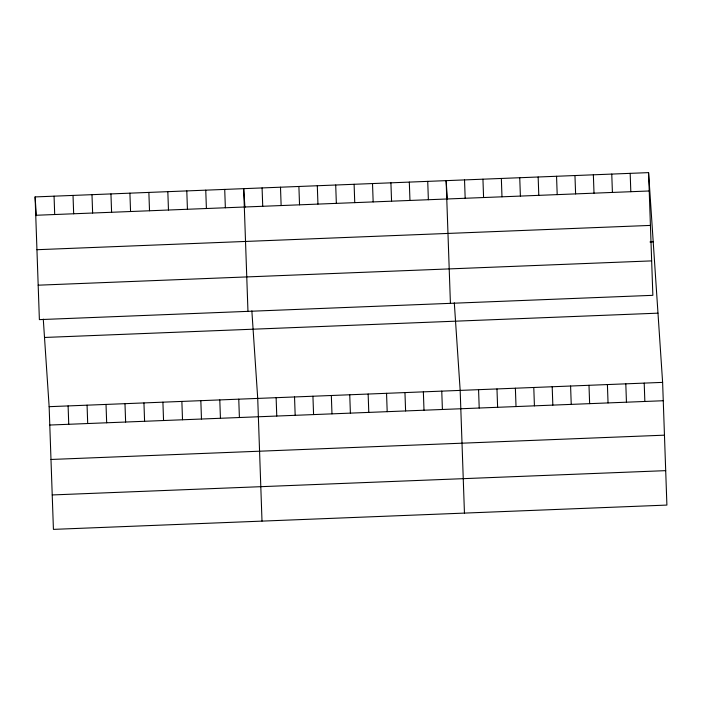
<?xml version="1.0" encoding="UTF-8"?>
<svg xmlns="http://www.w3.org/2000/svg" width="702" height="702" viewBox="0 0 702 702"><rect width="100%" height="100%" fill="white"/><g stroke="black" fill="none" stroke-linecap="round" stroke-linejoin="round"><path stroke-width="1.05" d="M648.578 172.622L652.86 295.323L39.382 319.621L35.1 196.92L648.578 172.622L662.618 382.379L666.9 505.08L53.422 529.378L49.14 406.677L43.278 319.12M35.741 215.277L649.218 190.979M36.943 249.71L650.421 225.412M649.964 241.971L653.211 241.848M38.18 285.188L651.658 260.89M44.507 337.46L657.985 313.162M49.14 406.677L662.618 382.379M49.781 425.035L663.258 400.737M50.983 459.468L664.461 435.17M52.22 494.945L665.698 470.647M447.385 199.429L446.13 180.642L450.412 303.343M454.308 302.843L460.17 390.4L464.452 513.101M244.937 207.45L243.682 188.662L247.964 311.355M251.86 310.854L257.722 398.42L262.004 521.112M35.1 196.92L36.355 215.707M644.208 383.108L644.848 401.465M630.177 173.35L630.817 191.707M625.807 383.836L626.447 402.193M611.767 174.078L612.407 192.445M607.405 384.564L608.046 402.93M593.365 174.807L594.006 193.173M588.996 385.293L589.636 403.659M574.964 175.544L575.605 193.901M570.594 386.021L571.235 404.387M556.554 176.272L557.195 194.63M552.193 386.758L552.834 405.115M538.153 177.001L538.794 195.358M533.783 387.486L534.424 405.844M519.743 177.729L520.393 196.086M515.382 388.215L516.023 406.572M501.342 178.457L501.983 196.814M496.972 388.943L497.621 407.3M482.941 179.185L483.581 197.543M478.571 389.671L479.212 408.029M464.531 179.914L465.172 198.271M441.76 391.128L442.4 409.485M427.729 181.37L428.369 199.728M423.359 391.856L423.999 410.214M409.319 182.099L409.959 200.456M404.957 392.585L405.598 410.942M390.917 182.827L391.558 201.184M386.548 393.313L387.188 411.67M372.516 183.555L373.157 201.913M368.146 394.041L368.787 412.399M354.106 184.284L354.747 202.641M349.745 394.77L350.386 413.127M335.705 185.012L336.346 203.369M331.335 395.498L331.976 413.855M317.304 185.74L317.945 204.106M312.934 396.226L313.575 414.592M298.894 186.469L299.535 204.835M294.533 396.955L295.173 415.321M280.493 187.197L281.133 205.563M276.123 397.683L276.763 416.049M262.083 187.934L262.732 206.291M238.759 399.166L239.4 417.523M224.719 189.408L225.36 207.766M219.796 399.921L220.437 418.278M205.756 190.163L206.397 208.52M200.833 400.666L201.474 419.024M186.793 190.909L187.434 209.275M181.871 401.421L182.511 419.778M167.831 191.664L168.471 210.021M162.908 402.167L163.548 420.533M148.868 192.418L149.517 210.775M143.945 402.922L144.586 421.279M129.914 193.164L130.554 211.521M124.982 403.676L125.623 422.034M110.951 193.919L111.592 212.276M106.02 404.422L106.669 422.779M91.988 194.665L92.629 213.022M87.066 405.177L87.706 423.534M73.026 195.419L73.666 213.777M68.103 405.923L68.743 424.28M54.063 196.165L54.703 214.531"/></g></svg>
